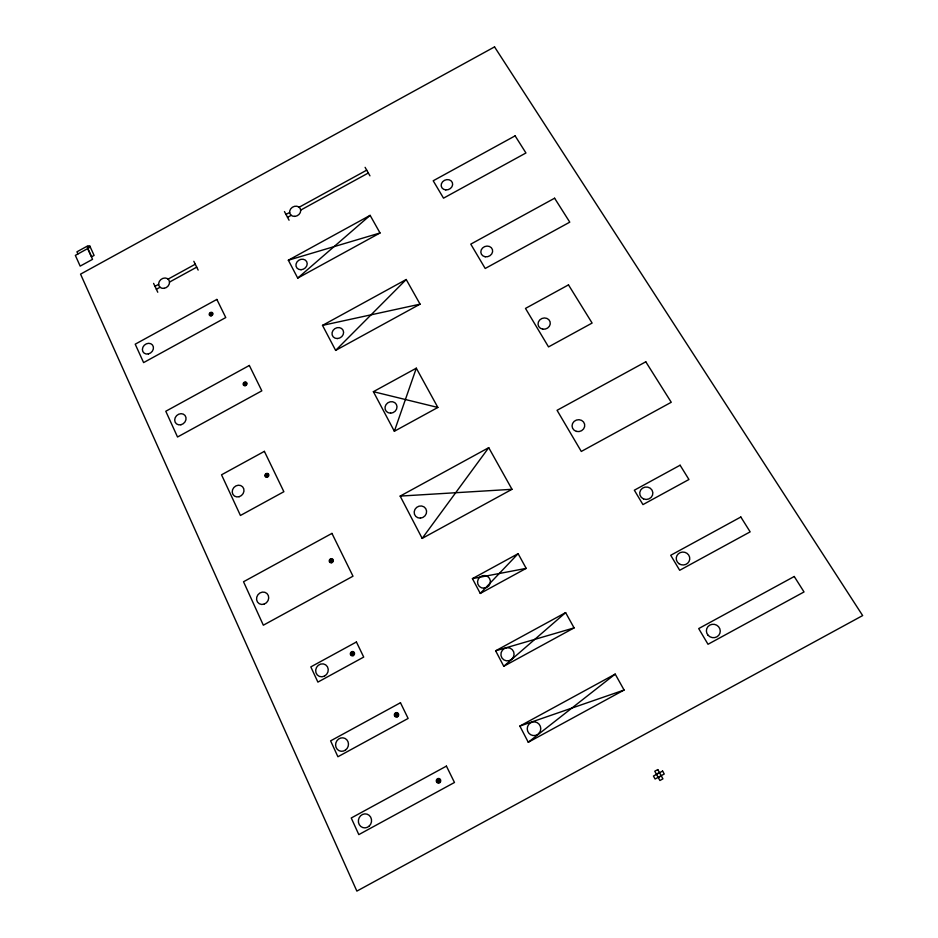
<?xml version="1.0" encoding="UTF-8"?>
<svg xmlns="http://www.w3.org/2000/svg" width="938" height="938" viewBox="0 0 938 938"><rect width="100%" height="100%" fill="white"/><g stroke="black" fill="none" stroke-linecap="round" stroke-linejoin="round"><path stroke-width="1.41" d="M394.359 431.257L416.308 368.188L437.858 407.455L394.359 431.257L373.383 391.685L416.308 368.188M422.17 538.4L488.733 447.672L511.996 489.308L422.17 538.4L400.163 496.096L488.733 447.672M480.279 593.437L518.116 553.678L526.183 568.369L480.279 593.437L472.435 578.629L518.116 553.678M335.64 350.402L406.213 279.512L420.072 304.158L335.64 350.402L322.508 325.38L406.213 279.512M503.765 666.273L565.626 612.62L574.091 627.897L503.765 666.273L495.639 650.808L565.626 612.62M297.721 278.094L370.123 215.365L380.031 232.976L297.721 278.094L288.341 260.213L370.123 215.365M528.27 742.251L615.199 674.105L624.087 690.028L528.27 742.251L519.851 726.082L615.199 674.105M154.981 286.325L158.628 284.331M168.125 279.114L195.268 264.223M285.996 214.45L289.643 212.445M299.152 207.228L366.711 170.165M156.376 289.279L160.023 287.274M169.532 282.068L196.71 267.154M287.52 217.335L291.179 215.33M300.699 210.1L368.329 173.002M656.412 774.178L659.426 772.537M658.265 777.52L661.278 775.878M519.851 726.082L624.087 690.028M288.341 260.213L380.031 232.976M495.639 650.808L574.091 627.897M322.508 325.38L420.072 304.158M472.435 578.629L526.183 568.369M400.163 496.096L511.996 489.308M373.383 391.685L437.858 407.455M365.093 167.339L369.947 175.84M284.46 211.578L289.056 220.219M193.838 261.303L198.153 270.085M153.586 283.382L157.772 292.234M87.668 248.617L92.534 259.334L80.176 266.122L75.345 255.382L89.087 247.808L88.113 245.674L76.951 251.806L77.913 253.94M395.426 714.815C397.372 718.567 398.345 711.086 395.426 714.733M395.965 714.815L397.044 714.862L395.965 714.733M352.969 653.634L351.914 653.716L352.958 653.68M353.485 653.598C351.164 657.421 351.187 650.175 353.485 653.598M330.246 560.748C332.052 564.184 332.943 557.348 330.246 560.678M330.751 560.748L331.782 560.69L330.762 560.713M265.888 475.355C267.905 478.532 268.104 471.978 265.9 475.296M266.38 475.343L267.353 475.214L266.38 475.343M244.103 383.888C246.155 386.831 246.166 380.605 244.115 383.818M244.584 383.865L245.533 383.794L244.595 383.806M210.124 314.113C212.316 316.81 211.906 310.982 210.135 314.054M210.593 314.089L211.519 313.984L210.604 314.031M437.389 780.686C439.242 784.778 440.368 777.051 437.389 780.686M437.952 780.733L439.054 780.826L437.952 780.686M89.825 246.061L87.363 247.421L91.619 256.789L94.093 255.429L89.825 246.061M494.537 46.9L80.551 274.142L356.862 891.1L862.655 615.574L494.537 46.9M216.854 299.421L135.213 344.187L143.608 362.596L225.765 317.548L216.854 299.421M515.114 135.858L433.204 180.776L443.522 198.164L525.948 152.976L515.114 135.858M249.344 365.468L165.792 411.254L177.528 437.002L261.819 390.841L249.344 365.468M554.604 198.211L470.77 244.138L485.204 268.479L569.776 222.154L554.604 198.211M264.387 451.354L221.532 474.804L240.433 515.478L283.874 491.711L264.387 451.354M568.487 284.882L525.491 308.414L548.531 346.908L592.113 323.059L568.487 284.882M331.946 533.394L243.528 581.748L263.332 625.2L352.993 576.202L331.946 533.394M645.79 361.798L557.066 410.305L581.29 451.448L671.256 402.273L645.79 361.798M356.417 641.991L310.818 666.895L317.888 682.102L363.709 657.081L356.417 641.991M680.109 465.225L634.334 490.211L642.952 504.609L688.938 479.506L680.109 465.225M400.467 702.738L330.61 740.856L337.915 756.743L408.124 718.449L400.467 702.738M740.832 517.014L670.717 555.284L679.687 570.292L750.154 531.858L740.832 517.014M446.418 766.112L351.246 817.995L358.82 834.609L454.473 782.48L446.418 766.112M794.24 576.495L698.704 628.577L708.014 644.277L804.03 591.948L794.24 576.495M657.784 769.582L654.771 771.224L659.906 780.498L662.932 778.845L657.784 769.582M662.591 771.059L653.446 776.043L655.087 779.009L664.245 774.014L662.591 771.059M576.471 431.41A6.39 5.945 -15.3 0 0 584.609 424.164A6.39 5.945 -15.3 0 0 574.115 421.397A6.39 5.945 -15.3 0 0 576.471 431.41M678.96 563.679A6.765 6.46 4.4 0 0 689.723 559.318A6.765 6.46 4.4 0 0 680.331 552.564A6.765 6.46 4.4 0 0 678.96 563.679M708.12 635.307A6.965 6.695 18.8 0 0 719.903 633.279A6.965 6.695 18.8 0 0 711.965 624.356A6.965 6.695 18.8 0 0 708.12 635.307M643.515 498.91A6.589 6.226 -5.6 0 0 652.848 492.614A6.589 6.226 -5.6 0 0 642.507 488.17A6.589 6.226 -5.6 0 0 643.515 498.91M542.668 329.144A6.191 5.581 -18.1 0 0 550.055 321.711A6.191 5.581 -18.1 0 0 539.749 319.928A6.191 5.581 -18.1 0 0 542.668 329.144M485.216 256.766A6.015 5.288 -21.3 0 0 492.45 249.602A6.015 5.288 -21.3 0 0 482.531 248.007A6.015 5.288 -21.3 0 0 485.216 256.766M445.785 189.91A5.863 5.042 -22.7 0 0 452.351 182.582A5.863 5.042 -22.7 0 0 442.584 181.784A5.863 5.042 -22.7 0 0 445.785 189.91M539.28 733.012A6.871 6.765 -81.9 0 0 535.035 721.932A6.871 6.765 -81.9 0 0 527.707 731.253A6.871 6.765 -81.9 0 0 539.28 733.012M509.1 660.657A6.672 6.531 -48 0 0 512.23 649.577A6.672 6.531 -48 0 0 501.15 652.602A6.672 6.531 -48 0 0 509.1 660.657M484.149 588.208A6.531 6.273 -35.9 0 0 489.472 578.336A6.531 6.273 -35.9 0 0 478.321 579.027A6.531 6.273 -35.9 0 0 484.149 588.208M420.447 518.116A6.355 5.956 -35.8 0 0 425.735 508.607A6.355 5.956 -35.8 0 0 414.959 509.381A6.355 5.956 -35.8 0 0 420.447 518.116M390.595 413.166A6.156 5.593 -31.7 0 0 396.399 404.442A6.156 5.593 -31.7 0 0 386.022 404.618A6.156 5.593 -31.7 0 0 390.595 413.166M337.328 338.548A5.991 5.3 -31.8 0 0 343.05 330.164A5.991 5.3 -31.8 0 0 333.025 330.434A5.991 5.3 -31.8 0 0 337.328 338.548M301.051 269.722A5.851 5.042 -31.3 0 0 306.691 261.632A5.851 5.042 -31.3 0 0 296.959 261.995A5.851 5.042 -31.3 0 0 301.051 269.722M369.267 826.038A7.047 6.578 -75.1 0 0 367.145 814.184A7.047 6.578 -75.1 0 0 358.468 822.415A7.047 6.578 -75.1 0 0 369.267 826.038M439.617 782.058A1.747 1.665 -76.4 0 0 439.031 779.115A1.747 1.665 -76.4 0 0 436.862 781.166A1.747 1.665 -76.4 0 0 439.617 782.058M439.981 782.48A2.322 2.216 -76.4 0 0 439.207 778.563A2.322 2.216 -76.4 0 0 436.322 781.295A2.322 2.216 -76.4 0 0 439.981 782.48M345.477 750.072A6.824 6.378 -66 0 0 345.043 738.429A6.824 6.378 -66 0 0 335.593 745.147A6.824 6.378 -66 0 0 345.477 750.072M397.29 716.257A1.688 1.606 -63.8 0 0 397.349 713.349A1.688 1.606 -63.8 0 0 394.875 714.85A1.688 1.606 -63.8 0 0 397.29 716.257M397.548 716.738A2.251 2.146 -63.8 0 0 397.63 712.868A2.251 2.146 -63.8 0 0 394.335 714.862A2.251 2.146 -63.8 0 0 397.548 716.738M324.501 676.087A6.625 6.167 -57.3 0 0 325.697 664.854A6.625 6.167 -57.3 0 0 315.696 670.037A6.625 6.167 -57.3 0 0 324.501 676.087M352.981 655.158A1.653 1.548 -55.2 0 0 353.45 652.379A1.653 1.548 -55.2 0 0 350.882 653.493A1.653 1.548 -55.2 0 0 352.981 655.158M353.157 655.662A2.204 2.064 -55.2 0 0 353.79 651.945A2.204 2.064 -55.2 0 0 350.355 653.434A2.204 2.064 -55.2 0 0 353.157 655.662M264.176 604.107A6.437 5.863 -51.2 0 0 266.967 593.508A6.437 5.863 -51.2 0 0 256.754 597.166A6.437 5.863 -51.2 0 0 264.176 604.107M331.677 562.718A2.134 1.97 -45.8 0 0 332.802 559.259A2.134 1.97 -45.8 0 0 329.32 560.244A2.134 1.97 -45.8 0 0 331.677 562.718M331.571 562.214A1.595 1.477 -45.8 0 0 332.415 559.634A1.595 1.477 -45.8 0 0 329.813 560.361A1.595 1.477 -45.8 0 0 331.571 562.214M239.155 496.706A6.203 5.546 -44.2 0 0 242.614 486.81A6.203 5.546 -44.2 0 0 232.565 489.718A6.203 5.546 -44.2 0 0 239.155 496.706M267.037 476.762A1.548 1.395 -42.2 0 0 268.057 474.347A1.548 1.395 -42.2 0 0 265.513 474.898A1.548 1.395 -42.2 0 0 267.037 476.762M267.096 477.231A2.064 1.853 -42.2 0 0 268.456 474.018A2.064 1.853 -42.2 0 0 265.067 474.745A2.064 1.853 -42.2 0 0 267.096 477.231M180.905 424.762A6.027 5.253 -42.1 0 0 185.021 415.452A6.027 5.253 -42.1 0 0 175.207 417.668A6.027 5.253 -42.1 0 0 180.905 424.762M245.111 385.225A1.501 1.313 -38.2 0 0 246.272 382.962A1.501 1.313 -38.2 0 0 243.798 383.361A1.501 1.313 -38.2 0 0 245.111 385.225M245.135 385.682A2.005 1.759 -38.2 0 0 246.682 382.669A2.005 1.759 -38.2 0 0 243.364 383.196A2.005 1.759 -38.2 0 0 245.135 385.682M148.392 353.919A5.874 5.007 -39.9 0 0 152.472 344.973A5.874 5.007 -39.9 0 0 142.916 347.189A5.874 5.007 -39.9 0 0 148.392 353.919M211.097 315.391A1.466 1.255 -36.6 0 0 212.246 313.21A1.466 1.255 -36.6 0 0 209.831 313.609A1.466 1.255 -36.6 0 0 211.097 315.391M211.109 315.825A1.958 1.677 -36.6 0 0 212.633 312.929A1.958 1.677 -36.6 0 0 209.42 313.456A1.958 1.677 -36.6 0 0 211.109 315.825M294.661 216.397A5.757 4.889 -30.2 0 0 300.219 208.506A5.757 4.889 -30.2 0 0 290.639 208.94A5.757 4.889 -30.2 0 0 294.661 216.397M164.173 288.329A5.769 4.866 -37.1 0 0 168.758 279.829A5.769 4.866 -37.1 0 0 159.308 281.447A5.769 4.866 -37.1 0 0 164.173 288.329"/></g></svg>
